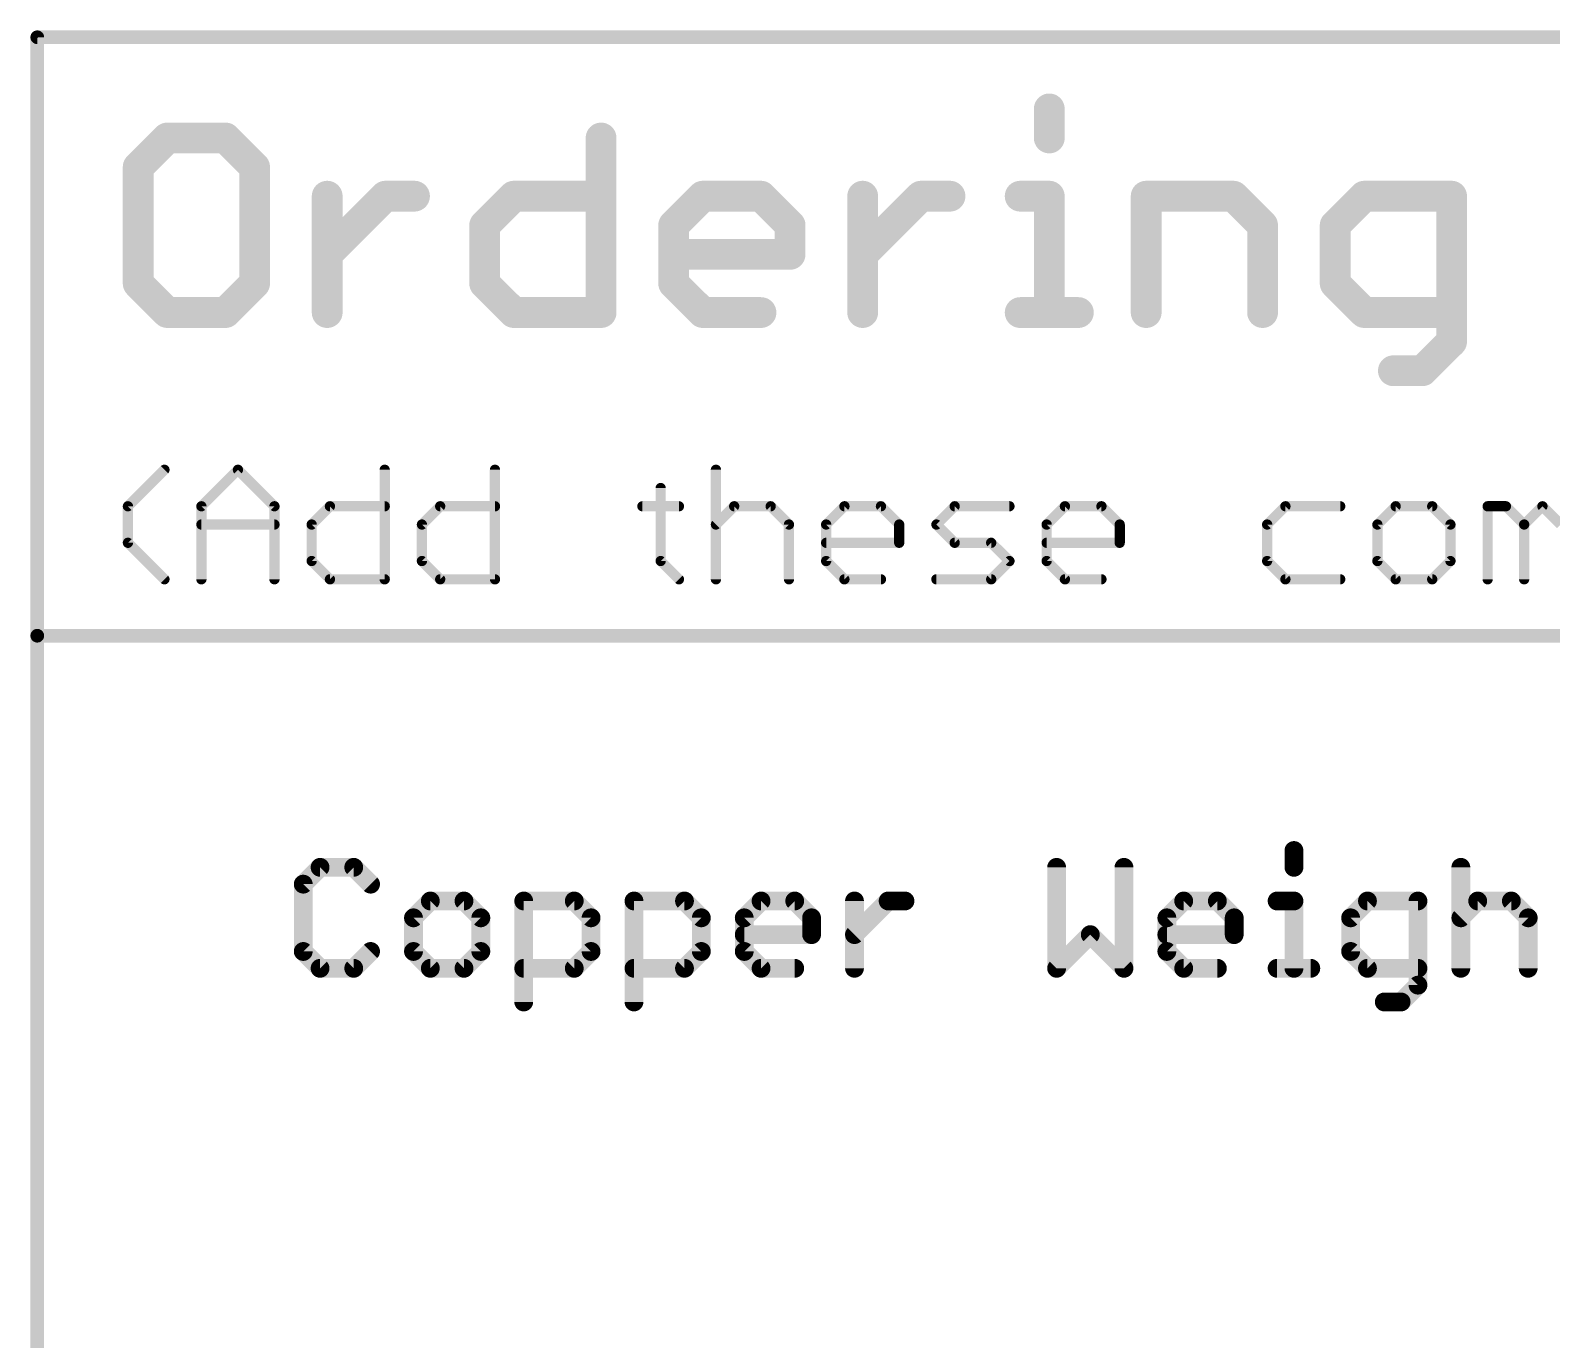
# Model space of a CAD drawing. Extents: x -8 to 102, y -79 to 54.
# Drawn here: x -1.37 to 21.22, y -47.29 to -27.84 of the extents above; entities that cross this region are included whole.
import ezdxf

# ---------------------------------------------------------------- set-up
doc = ezdxf.new("R2010")
doc.units = 0
doc.layers.add('23', color=53, linetype='CONTINUOUS')
doc.layers.add('51', color=53, linetype='CONTINUOUS')

msp = doc.modelspace()

# ---------------------------------------------------------------- linework, layer by layer
at = {"layer": '23'}
msp.add_point((-1.27, -27.94), dxfattribs=at)
at = {"layer": '51'}
for points, const_width in [([(-1.27, -27.94), (100.33, -27.94)], 0.2032), ([(-1.27, -36.83), (-1.27, -27.94)], 0.2032), ([(13.758, -29.0042), (13.758, -29.4364)], 0.4572), ([(0.6608, -29.4364), (0.2286, -29.8686)], 0.4572), ([(1.5251, -29.4364), (0.6608, -29.4364)], 0.4572), ([(1.9573, -29.8686), (1.5251, -29.4364)], 0.4572), ([(7.1026, -29.4364), (7.1026, -32.0294)], 0.4572), ([(0.2286, -29.8686), (0.2286, -31.5972)], 0.4572), ([(1.9573, -31.5972), (1.9573, -29.8686)], 0.4572), ([(3.0352, -32.0294), (3.0352, -30.3007)], 0.4572), ([(3.0352, -31.1651), (3.8995, -30.3007)], 0.4572), ([(3.8995, -30.3007), (4.3317, -30.3007)], 0.4572), ([(5.374, -30.7329), (5.8061, -30.3007)], 0.4572), ([(5.8061, -30.3007), (7.1026, -30.3007)], 0.4572), ([(8.1805, -30.7329), (8.6127, -30.3007)], 0.4572), ([(8.6127, -30.3007), (9.477, -30.3007)], 0.4572), ([(9.477, -30.3007), (9.9092, -30.7329)], 0.4572), ([(10.9871, -32.0294), (10.9871, -30.3007)], 0.4572), ([(10.9871, -31.1651), (11.8514, -30.3007)], 0.4572), ([(11.8514, -30.3007), (12.2836, -30.3007)], 0.4572), ([(13.3259, -30.3007), (13.758, -30.3007)], 0.4572), ([(13.758, -30.3007), (13.758, -32.0294)], 0.4572), ([(15.1969, -32.0294), (15.1969, -30.3007)], 0.4572), ([(15.1969, -30.3007), (16.4934, -30.3007)], 0.4572), ([(16.4934, -30.3007), (16.9256, -30.7329)], 0.4572), ([(18.4356, -30.3007), (18.0035, -30.7329)], 0.4572), ([(19.7321, -30.3007), (18.4356, -30.3007)], 0.4572), ([(19.7321, -32.4616), (19.7321, -30.3007)], 0.4572), ([(5.374, -31.5972), (5.374, -30.7329)], 0.4572), ([(8.1805, -31.5972), (8.1805, -30.7329)], 0.4572), ([(9.9092, -30.7329), (9.9092, -31.1651)], 0.4572), ([(16.9256, -30.7329), (16.9256, -32.0294)], 0.4572), ([(18.0035, -30.7329), (18.0035, -31.5972)], 0.4572), ([(9.9092, -31.1651), (8.1805, -31.1651)], 0.4572), ([(0.2286, -31.5972), (0.6608, -32.0294)], 0.4572), ([(1.5251, -32.0294), (1.9573, -31.5972)], 0.4572), ([(5.8061, -32.0294), (5.374, -31.5972)], 0.4572), ([(8.6127, -32.0294), (8.1805, -31.5972)], 0.4572), ([(18.0035, -31.5972), (18.4356, -32.0294)], 0.4572), ([(0.6608, -32.0294), (1.5251, -32.0294)], 0.4572), ([(7.1026, -32.0294), (5.8061, -32.0294)], 0.4572), ([(9.477, -32.0294), (8.6127, -32.0294)], 0.4572), ([(13.3259, -32.0294), (14.1902, -32.0294)], 0.4572), ([(18.4356, -32.0294), (19.7321, -32.0294)], 0.4572), ([(19.3, -32.8937), (19.7321, -32.4616)], 0.4572), ([(18.8678, -32.8937), (19.3, -32.8937)], 0.4572), ([(0.0762, -34.9071), (0.6185, -34.3648)], 0.1524), ([(1.1676, -34.9071), (1.71, -34.3648)], 0.1524), ([(1.71, -34.3648), (2.2523, -34.9071)], 0.1524), ([(3.8895, -34.3648), (3.8895, -35.9918)], 0.1524), ([(5.5266, -34.3648), (5.5266, -35.9918)], 0.1524), ([(8.8077, -34.3648), (8.8077, -35.9918)], 0.1524), ([(7.9874, -34.636), (7.9874, -35.7206)], 0.1524), ([(0.0762, -35.4495), (0.0762, -34.9071)], 0.1524), ([(1.1676, -35.9918), (1.1676, -34.9071)], 0.1524), ([(2.2523, -34.9071), (2.2523, -35.9918)], 0.1524), ([(2.8048, -35.1783), (3.076, -34.9071)], 0.1524), ([(3.076, -34.9071), (3.8895, -34.9071)], 0.1524), ([(4.442, -35.1783), (4.7131, -34.9071)], 0.1524), ([(4.7131, -34.9071), (5.5266, -34.9071)], 0.1524), ([(7.7163, -34.9071), (8.2586, -34.9071)], 0.1524), ([(8.8077, -35.1783), (9.0789, -34.9071)], 0.1524), ([(9.0789, -34.9071), (9.6212, -34.9071)], 0.1524), ([(9.6212, -34.9071), (9.8924, -35.1783)], 0.1524), ([(10.4449, -35.1783), (10.716, -34.9071)], 0.1524), ([(10.716, -34.9071), (11.2584, -34.9071)], 0.1524), ([(11.2584, -34.9071), (11.5295, -35.1783)], 0.1524), ([(12.082, -35.1783), (12.3532, -34.9071)], 0.1524), ([(12.3532, -34.9071), (13.1667, -34.9071)], 0.1524), ([(13.7192, -35.1783), (13.9903, -34.9071)], 0.1524), ([(13.9903, -34.9071), (14.5327, -34.9071)], 0.1524), ([(14.5327, -34.9071), (14.8038, -35.1783)], 0.1524), ([(17.2646, -34.9071), (16.9935, -35.1783)], 0.1524), ([(18.0781, -34.9071), (17.2646, -34.9071)], 0.1524), ([(18.9018, -34.9071), (18.6306, -35.1783)], 0.1524), ([(19.4441, -34.9071), (18.9018, -34.9071)], 0.1524), ([(19.7153, -35.1783), (19.4441, -34.9071)], 0.1524), ([(20.2678, -35.9918), (20.2678, -34.9071)], 0.1524), ([(20.2678, -34.9071), (20.539, -34.9071)], 0.1524), ([(20.539, -34.9071), (20.8101, -35.1783)], 0.1524), ([(20.8101, -35.1783), (21.0813, -34.9071)], 0.1524), ([(21.0813, -34.9071), (21.3525, -35.1783)], 0.1524), ([(1.1676, -35.1783), (2.2523, -35.1783)], 0.1524), ([(2.8048, -35.7206), (2.8048, -35.1783)], 0.1524), ([(4.442, -35.7206), (4.442, -35.1783)], 0.1524), ([(9.8924, -35.1783), (9.8924, -35.9918)], 0.1524), ([(10.4449, -35.7206), (10.4449, -35.1783)], 0.1524), ([(11.5295, -35.1783), (11.5295, -35.4495)], 0.1524), ([(12.3532, -35.4495), (12.082, -35.1783)], 0.1524), ([(13.7192, -35.7206), (13.7192, -35.1783)], 0.1524), ([(14.8038, -35.1783), (14.8038, -35.4495)], 0.1524), ([(16.9935, -35.1783), (16.9935, -35.7206)], 0.1524), ([(18.6306, -35.1783), (18.6306, -35.7206)], 0.1524), ([(19.7153, -35.7206), (19.7153, -35.1783)], 0.1524), ([(20.8101, -35.1783), (20.8101, -35.9918)], 0.1524), ([(0.6185, -35.9918), (0.0762, -35.4495)], 0.1524), ([(11.5295, -35.4495), (10.4449, -35.4495)], 0.1524), ([(12.8955, -35.4495), (12.3532, -35.4495)], 0.1524), ([(13.1667, -35.7206), (12.8955, -35.4495)], 0.1524), ([(14.8038, -35.4495), (13.7192, -35.4495)], 0.1524), ([(3.076, -35.9918), (2.8048, -35.7206)], 0.1524), ([(4.7131, -35.9918), (4.442, -35.7206)], 0.1524), ([(7.9874, -35.7206), (8.2586, -35.9918)], 0.1524), ([(10.716, -35.9918), (10.4449, -35.7206)], 0.1524), ([(12.8955, -35.9918), (13.1667, -35.7206)], 0.1524), ([(13.9903, -35.9918), (13.7192, -35.7206)], 0.1524), ([(16.9935, -35.7206), (17.2646, -35.9918)], 0.1524), ([(18.6306, -35.7206), (18.9018, -35.9918)], 0.1524), ([(19.4441, -35.9918), (19.7153, -35.7206)], 0.1524), ([(3.8895, -35.9918), (3.076, -35.9918)], 0.1524), ([(5.5266, -35.9918), (4.7131, -35.9918)], 0.1524), ([(11.2584, -35.9918), (10.716, -35.9918)], 0.1524), ([(12.082, -35.9918), (12.8955, -35.9918)], 0.1524), ([(14.5327, -35.9918), (13.9903, -35.9918)], 0.1524), ([(17.2646, -35.9918), (18.0781, -35.9918)], 0.1524), ([(18.9018, -35.9918), (19.4441, -35.9918)], 0.1524), ([(-1.27, -78.74), (-1.27, -36.83)], 0.2032), ([(-1.27, -36.83), (100.33, -36.83)], 0.2032), ([(17.3912, -40.0204), (17.3912, -40.2704)], 0.2794), ([(2.9297, -40.2704), (2.6797, -40.5204)], 0.2794), ([(3.4296, -40.2704), (2.9297, -40.2704)], 0.2794), ([(3.6796, -40.5204), (3.4296, -40.2704)], 0.2794), ([(13.8669, -40.2704), (13.8669, -41.7703)], 0.2794), ([(14.8669, -41.7703), (14.8669, -40.2704)], 0.2794), ([(19.8698, -40.2704), (19.8698, -41.7703)], 0.2794), ([(2.6797, -40.5204), (2.6797, -41.5203)], 0.2794), ([(4.5668, -40.7704), (4.3169, -41.0204)], 0.2794), ([(5.0668, -40.7704), (4.5668, -40.7704)], 0.2794), ([(5.3168, -41.0204), (5.0668, -40.7704)], 0.2794), ([(5.954, -42.2703), (5.954, -40.7704)], 0.2794), ([(5.954, -40.7704), (6.704, -40.7704)], 0.2794), ([(6.704, -40.7704), (6.9539, -41.0204)], 0.2794), ([(7.5912, -42.2703), (7.5912, -40.7704)], 0.2794), ([(7.5912, -40.7704), (8.3411, -40.7704)], 0.2794), ([(8.3411, -40.7704), (8.5911, -41.0204)], 0.2794), ([(9.2283, -41.0204), (9.4783, -40.7704)], 0.2794), ([(9.4783, -40.7704), (9.9783, -40.7704)], 0.2794), ([(9.9783, -40.7704), (10.2282, -41.0204)], 0.2794), ([(10.8655, -41.7703), (10.8655, -40.7704)], 0.2794), ([(10.8655, -41.2703), (11.3654, -40.7704)], 0.2794), ([(11.3654, -40.7704), (11.6154, -40.7704)], 0.2794), ([(15.5041, -41.0204), (15.7541, -40.7704)], 0.2794), ([(15.7541, -40.7704), (16.254, -40.7704)], 0.2794), ([(16.254, -40.7704), (16.504, -41.0204)], 0.2794), ([(17.1412, -40.7704), (17.3912, -40.7704)], 0.2794), ([(17.3912, -40.7704), (17.3912, -41.7703)], 0.2794), ([(18.4827, -40.7704), (18.2327, -41.0204)], 0.2794), ([(19.2326, -40.7704), (18.4827, -40.7704)], 0.2794), ([(19.2326, -42.0203), (19.2326, -40.7704)], 0.2794), ([(19.8698, -41.0204), (20.1198, -40.7704)], 0.2794), ([(20.1198, -40.7704), (20.6198, -40.7704)], 0.2794), ([(20.6198, -40.7704), (20.8698, -41.0204)], 0.2794), ([(4.3169, -41.0204), (4.3169, -41.5203)], 0.2794), ([(5.3168, -41.5203), (5.3168, -41.0204)], 0.2794), ([(6.9539, -41.0204), (6.9539, -41.5203)], 0.2794), ([(8.5911, -41.0204), (8.5911, -41.5203)], 0.2794), ([(9.2283, -41.5203), (9.2283, -41.0204)], 0.2794), ([(10.2282, -41.0204), (10.2282, -41.2703)], 0.2794), ([(15.5041, -41.5203), (15.5041, -41.0204)], 0.2794), ([(16.504, -41.0204), (16.504, -41.2703)], 0.2794), ([(18.2327, -41.0204), (18.2327, -41.5203)], 0.2794), ([(20.8698, -41.0204), (20.8698, -41.7703)], 0.2794), ([(10.2282, -41.2703), (9.2283, -41.2703)], 0.2794), ([(13.8669, -41.7703), (14.3669, -41.2703)], 0.2794), ([(14.3669, -41.2703), (14.8669, -41.7703)], 0.2794), ([(16.504, -41.2703), (15.5041, -41.2703)], 0.2794), ([(2.6797, -41.5203), (2.9297, -41.7703)], 0.2794), ([(3.4296, -41.7703), (3.6796, -41.5203)], 0.2794), ([(4.3169, -41.5203), (4.5668, -41.7703)], 0.2794), ([(5.0668, -41.7703), (5.3168, -41.5203)], 0.2794), ([(6.9539, -41.5203), (6.704, -41.7703)], 0.2794), ([(8.5911, -41.5203), (8.3411, -41.7703)], 0.2794), ([(9.4783, -41.7703), (9.2283, -41.5203)], 0.2794), ([(15.7541, -41.7703), (15.5041, -41.5203)], 0.2794), ([(18.2327, -41.5203), (18.4827, -41.7703)], 0.2794), ([(2.9297, -41.7703), (3.4296, -41.7703)], 0.2794), ([(4.5668, -41.7703), (5.0668, -41.7703)], 0.2794), ([(6.704, -41.7703), (5.954, -41.7703)], 0.2794), ([(8.3411, -41.7703), (7.5912, -41.7703)], 0.2794), ([(9.9783, -41.7703), (9.4783, -41.7703)], 0.2794), ([(16.254, -41.7703), (15.7541, -41.7703)], 0.2794), ([(17.1412, -41.7703), (17.6412, -41.7703)], 0.2794), ([(18.4827, -41.7703), (19.2326, -41.7703)], 0.2794), ([(18.9826, -42.2703), (19.2326, -42.0203)], 0.2794), ([(18.7326, -42.2703), (18.9826, -42.2703)], 0.2794)]:
    msp.add_lwpolyline(points, dxfattribs=dict(at, const_width=const_width))
for points, const_width in [([(-1.27, -27.8892, 1), (-1.27, -27.9908)], 0.1016), ([(-1.2192, -27.94, 1), (-1.3208, -27.94)], 0.1016), ([(13.8723, -29.0042, 1), (13.6437, -29.0042)], 0.2286), ([(0.6608, -29.3221, 1), (0.6608, -29.5507)], 0.2286), ([(0.7416, -29.5172, 1), (0.5799, -29.3556)], 0.2286), ([(1.6059, -29.3556, 1), (1.4443, -29.5172)], 0.2286), ([(1.5251, -29.5507, 1), (1.5251, -29.3221)], 0.2286), ([(7.2169, -29.4364, 1), (6.9883, -29.4364)], 0.2286), ([(13.6437, -29.4364, 1), (13.8723, -29.4364)], 0.2286), ([(0.3429, -29.8686, 1), (0.1143, -29.8686)], 0.2286), ([(0.1478, -29.7877, 1), (0.3094, -29.9494)], 0.2286), ([(2.0716, -29.8686, 1), (1.843, -29.8686)], 0.2286), ([(1.8765, -29.9494, 1), (2.0381, -29.7877)], 0.2286), ([(3.1495, -30.3007, 1), (2.9209, -30.3007)], 0.2286), ([(3.8995, -30.1864, 1), (3.8995, -30.415)], 0.2286), ([(3.9803, -30.3815, 1), (3.8187, -30.2199)], 0.2286), ([(4.3317, -30.415, 1), (4.3317, -30.1864)], 0.2286), ([(5.8061, -30.1864, 1), (5.8061, -30.415)], 0.2286), ([(5.8869, -30.3815, 1), (5.7253, -30.2199)], 0.2286), ([(7.1026, -30.415, 1), (7.1026, -30.1864)], 0.2286), ([(8.6127, -30.1864, 1), (8.6127, -30.415)], 0.2286), ([(8.6935, -30.3815, 1), (8.5319, -30.2199)], 0.2286), ([(9.5578, -30.2199, 1), (9.3962, -30.3815)], 0.2286), ([(9.477, -30.415, 1), (9.477, -30.1864)], 0.2286), ([(11.1014, -30.3007, 1), (10.8728, -30.3007)], 0.2286), ([(11.8514, -30.1864, 1), (11.8514, -30.415)], 0.2286), ([(11.9322, -30.3815, 1), (11.7706, -30.2199)], 0.2286), ([(12.2836, -30.415, 1), (12.2836, -30.1864)], 0.2286), ([(13.3259, -30.1864, 1), (13.3259, -30.415)], 0.2286), ([(13.8723, -30.3007, 1), (13.6437, -30.3007)], 0.2286), ([(13.758, -30.415, 1), (13.758, -30.1864)], 0.2286), ([(15.3112, -30.3007, 1), (15.0826, -30.3007)], 0.2286), ([(15.1969, -30.1864, 1), (15.1969, -30.415)], 0.2286), ([(16.5742, -30.2199, 1), (16.4126, -30.3815)], 0.2286), ([(16.4934, -30.415, 1), (16.4934, -30.1864)], 0.2286), ([(18.4356, -30.1864, 1), (18.4356, -30.415)], 0.2286), ([(18.5164, -30.3815, 1), (18.3548, -30.2199)], 0.2286), ([(19.8464, -30.3007, 1), (19.6178, -30.3007)], 0.2286), ([(19.7321, -30.415, 1), (19.7321, -30.1864)], 0.2286), ([(5.2931, -30.6521, 1), (5.4548, -30.8137)], 0.2286), ([(5.4883, -30.7329, 1), (5.2597, -30.7329)], 0.2286), ([(8.2948, -30.7329, 1), (8.0662, -30.7329)], 0.2286), ([(8.0997, -30.6521, 1), (8.2613, -30.8137)], 0.2286), ([(10.0235, -30.7329, 1), (9.7949, -30.7329)], 0.2286), ([(9.8284, -30.8137, 1), (9.99, -30.6521)], 0.2286), ([(17.0399, -30.7329, 1), (16.8113, -30.7329)], 0.2286), ([(16.8448, -30.8137, 1), (17.0064, -30.6521)], 0.2286), ([(17.9226, -30.6521, 1), (18.0843, -30.8137)], 0.2286), ([(18.1178, -30.7329, 1), (17.8892, -30.7329)], 0.2286), ([(8.1805, -31.0508, 1), (8.1805, -31.2794)], 0.2286), ([(9.9092, -31.2794, 1), (9.9092, -31.0508)], 0.2286), ([(2.9543, -31.0842, 1), (3.116, -31.2459)], 0.2286), ([(9.7949, -31.1651, 1), (10.0235, -31.1651)], 0.2286), ([(10.9062, -31.0842, 1), (11.0679, -31.2459)], 0.2286), ([(0.3094, -31.5164, 1), (0.1478, -31.6781)], 0.2286), ([(2.0381, -31.6781, 1), (1.8765, -31.5164)], 0.2286), ([(5.4548, -31.5164, 1), (5.2931, -31.6781)], 0.2286), ([(8.2613, -31.5164, 1), (8.0997, -31.6781)], 0.2286), ([(18.0843, -31.5164, 1), (17.9226, -31.6781)], 0.2286), ([(0.1143, -31.5972, 1), (0.3429, -31.5972)], 0.2286), ([(1.843, -31.5972, 1), (2.0716, -31.5972)], 0.2286), ([(5.2597, -31.5972, 1), (5.4883, -31.5972)], 0.2286), ([(8.0662, -31.5972, 1), (8.2948, -31.5972)], 0.2286), ([(17.8892, -31.5972, 1), (18.1178, -31.5972)], 0.2286), ([(0.6608, -31.9151, 1), (0.6608, -32.1437)], 0.2286), ([(0.5799, -32.1102, 1), (0.7416, -31.9486)], 0.2286), ([(1.4443, -31.9486, 1), (1.6059, -32.1102)], 0.2286), ([(1.5251, -32.1437, 1), (1.5251, -31.9151)], 0.2286), ([(5.8061, -31.9151, 1), (5.8061, -32.1437)], 0.2286), ([(5.7253, -32.1102, 1), (5.8869, -31.9486)], 0.2286), ([(7.1026, -32.1437, 1), (7.1026, -31.9151)], 0.2286), ([(8.6127, -31.9151, 1), (8.6127, -32.1437)], 0.2286), ([(8.5319, -32.1102, 1), (8.6935, -31.9486)], 0.2286), ([(9.477, -32.1437, 1), (9.477, -31.9151)], 0.2286), ([(13.3259, -31.9151, 1), (13.3259, -32.1437)], 0.2286), ([(14.1902, -32.1437, 1), (14.1902, -31.9151)], 0.2286), ([(18.4356, -31.9151, 1), (18.4356, -32.1437)], 0.2286), ([(18.3548, -32.1102, 1), (18.5164, -31.9486)], 0.2286), ([(19.7321, -32.1437, 1), (19.7321, -31.9151)], 0.2286), ([(2.9209, -32.0294, 1), (3.1495, -32.0294)], 0.2286), ([(6.9883, -32.0294, 1), (7.2169, -32.0294)], 0.2286), ([(10.8728, -32.0294, 1), (11.1014, -32.0294)], 0.2286), ([(13.6437, -32.0294, 1), (13.8723, -32.0294)], 0.2286), ([(15.0826, -32.0294, 1), (15.3112, -32.0294)], 0.2286), ([(16.8113, -32.0294, 1), (17.0399, -32.0294)], 0.2286), ([(19.813, -32.5424, 1), (19.6513, -32.3807)], 0.2286), ([(19.6178, -32.4616, 1), (19.8464, -32.4616)], 0.2286), ([(18.8678, -32.7794, 1), (18.8678, -33.008)], 0.2286), ([(19.2191, -32.8129, 1), (19.3808, -32.9746)], 0.2286), ([(19.3, -33.008, 1), (19.3, -32.7794)], 0.2286), ([(0.6455, -34.3918, 1), (0.5916, -34.3379)], 0.0762), ([(1.7369, -34.3379, 1), (1.683, -34.3918)], 0.0762), ([(1.7369, -34.3918, 1), (1.683, -34.3379)], 0.0762), ([(3.9276, -34.3648, 1), (3.8514, -34.3648)], 0.0762), ([(5.5647, -34.3648, 1), (5.4885, -34.3648)], 0.0762), ([(8.8458, -34.3648, 1), (8.7696, -34.3648)], 0.0762), ([(8.0255, -34.636, 1), (7.9493, -34.636)], 0.0762), ([(0.1143, -34.9071, 1), (0.0381, -34.9071)], 0.0762), ([(0.0493, -34.8802, 1), (0.1031, -34.9341)], 0.0762), ([(1.2057, -34.9071, 1), (1.1295, -34.9071)], 0.0762), ([(1.1407, -34.8802, 1), (1.1946, -34.9341)], 0.0762), ([(2.2904, -34.9071, 1), (2.2142, -34.9071)], 0.0762), ([(2.2254, -34.9341, 1), (2.2792, -34.8802)], 0.0762), ([(3.076, -34.869, 1), (3.076, -34.9452)], 0.0762), ([(3.1029, -34.9341, 1), (3.049, -34.8802)], 0.0762), ([(3.8895, -34.9452, 1), (3.8895, -34.869)], 0.0762), ([(4.7131, -34.869, 1), (4.7131, -34.9452)], 0.0762), ([(4.7401, -34.9341, 1), (4.6862, -34.8802)], 0.0762), ([(5.5266, -34.9452, 1), (5.5266, -34.869)], 0.0762), ([(7.7163, -34.869, 1), (7.7163, -34.9452)], 0.0762), ([(8.2586, -34.9452, 1), (8.2586, -34.869)], 0.0762), ([(9.0789, -34.869, 1), (9.0789, -34.9452)], 0.0762), ([(9.1058, -34.9341, 1), (9.0519, -34.8802)], 0.0762), ([(9.6481, -34.8802, 1), (9.5943, -34.9341)], 0.0762), ([(9.6212, -34.9452, 1), (9.6212, -34.869)], 0.0762), ([(10.716, -34.869, 1), (10.716, -34.9452)], 0.0762), ([(10.743, -34.9341, 1), (10.6891, -34.8802)], 0.0762), ([(11.2853, -34.8802, 1), (11.2314, -34.9341)], 0.0762), ([(11.2584, -34.9452, 1), (11.2584, -34.869)], 0.0762), ([(12.3532, -34.869, 1), (12.3532, -34.9452)], 0.0762), ([(12.3801, -34.9341, 1), (12.3262, -34.8802)], 0.0762), ([(13.1667, -34.9452, 1), (13.1667, -34.869)], 0.0762), ([(13.9903, -34.869, 1), (13.9903, -34.9452)], 0.0762), ([(14.0173, -34.9341, 1), (13.9634, -34.8802)], 0.0762), ([(14.5596, -34.8802, 1), (14.5057, -34.9341)], 0.0762), ([(14.5327, -34.9452, 1), (14.5327, -34.869)], 0.0762), ([(17.2646, -34.869, 1), (17.2646, -34.9452)], 0.0762), ([(17.2916, -34.9341, 1), (17.2377, -34.8802)], 0.0762), ([(18.0781, -34.9452, 1), (18.0781, -34.869)], 0.0762), ([(18.9018, -34.869, 1), (18.9018, -34.9452)], 0.0762), ([(18.9287, -34.9341, 1), (18.8749, -34.8802)], 0.0762), ([(19.4711, -34.8802, 1), (19.4172, -34.9341)], 0.0762), ([(19.4441, -34.9452, 1), (19.4441, -34.869)], 0.0762), ([(20.3059, -34.9071, 1), (20.2297, -34.9071)], 0.0762), ([(20.2678, -34.869, 1), (20.2678, -34.9452)], 0.0762), ([(20.5659, -34.8802, 1), (20.512, -34.9341)], 0.0762), ([(20.539, -34.9452, 1), (20.539, -34.869)], 0.0762), ([(21.1082, -34.8802, 1), (21.0543, -34.9341)], 0.0762), ([(21.1082, -34.9341, 1), (21.0543, -34.8802)], 0.0762), ([(1.1676, -35.1402, 1), (1.1676, -35.2164)], 0.0762), ([(2.2523, -35.2164, 1), (2.2523, -35.1402)], 0.0762), ([(2.8429, -35.1783, 1), (2.7667, -35.1783)], 0.0762), ([(2.7779, -35.1514, 1), (2.8317, -35.2052)], 0.0762), ([(4.4801, -35.1783, 1), (4.4039, -35.1783)], 0.0762), ([(4.415, -35.1514, 1), (4.4689, -35.2052)], 0.0762), ([(8.7808, -35.1514, 1), (8.8346, -35.2052)], 0.0762), ([(9.9305, -35.1783, 1), (9.8543, -35.1783)], 0.0762), ([(9.8654, -35.2052, 1), (9.9193, -35.1514)], 0.0762), ([(10.483, -35.1783, 1), (10.4068, -35.1783)], 0.0762), ([(10.4179, -35.1514, 1), (10.4718, -35.2052)], 0.0762), ([(11.5676, -35.1783, 1), (11.4914, -35.1783)], 0.0762), ([(11.5026, -35.2052, 1), (11.5565, -35.1514)], 0.0762), ([(12.109, -35.1514, 1), (12.0551, -35.2052)], 0.0762), ([(12.0551, -35.1514, 1), (12.109, -35.2052)], 0.0762), ([(13.7573, -35.1783, 1), (13.6811, -35.1783)], 0.0762), ([(13.6922, -35.1514, 1), (13.7461, -35.2052)], 0.0762), ([(14.8419, -35.1783, 1), (14.7657, -35.1783)], 0.0762), ([(14.7769, -35.2052, 1), (14.8308, -35.1514)], 0.0762), ([(17.0316, -35.1783, 1), (16.9554, -35.1783)], 0.0762), ([(16.9665, -35.1514, 1), (17.0204, -35.2052)], 0.0762), ([(18.6687, -35.1783, 1), (18.5925, -35.1783)], 0.0762), ([(18.6037, -35.1514, 1), (18.6576, -35.2052)], 0.0762), ([(19.7534, -35.1783, 1), (19.6772, -35.1783)], 0.0762), ([(19.6884, -35.2052, 1), (19.7422, -35.1514)], 0.0762), ([(20.8482, -35.1783, 1), (20.772, -35.1783)], 0.0762), ([(20.7832, -35.1514, 1), (20.8371, -35.2052)], 0.0762), ([(20.7832, -35.2052, 1), (20.8371, -35.1514)], 0.0762), ([(0.1031, -35.4225, 1), (0.0493, -35.4764)], 0.0762), ([(0.0381, -35.4495, 1), (0.1143, -35.4495)], 0.0762), ([(10.4449, -35.4114, 1), (10.4449, -35.4876)], 0.0762), ([(11.4914, -35.4495, 1), (11.5676, -35.4495)], 0.0762), ([(11.5295, -35.4876, 1), (11.5295, -35.4114)], 0.0762), ([(12.3532, -35.4114, 1), (12.3532, -35.4876)], 0.0762), ([(12.3262, -35.4764, 1), (12.3801, -35.4225)], 0.0762), ([(12.9224, -35.4225, 1), (12.8686, -35.4764)], 0.0762), ([(12.8955, -35.4876, 1), (12.8955, -35.4114)], 0.0762), ([(13.7192, -35.4114, 1), (13.7192, -35.4876)], 0.0762), ([(14.7657, -35.4495, 1), (14.8419, -35.4495)], 0.0762), ([(14.8038, -35.4876, 1), (14.8038, -35.4114)], 0.0762), ([(2.8317, -35.6937, 1), (2.7779, -35.7476)], 0.0762), ([(2.7667, -35.7206, 1), (2.8429, -35.7206)], 0.0762), ([(4.4689, -35.6937, 1), (4.415, -35.7476)], 0.0762), ([(4.4039, -35.7206, 1), (4.4801, -35.7206)], 0.0762), ([(8.0144, -35.6937, 1), (7.9605, -35.7476)], 0.0762), ([(7.9493, -35.7206, 1), (8.0255, -35.7206)], 0.0762), ([(10.4718, -35.6937, 1), (10.4179, -35.7476)], 0.0762), ([(10.4068, -35.7206, 1), (10.483, -35.7206)], 0.0762), ([(13.1936, -35.7476, 1), (13.1397, -35.6937)], 0.0762), ([(13.1397, -35.7476, 1), (13.1936, -35.6937)], 0.0762), ([(13.7461, -35.6937, 1), (13.6922, -35.7476)], 0.0762), ([(13.6811, -35.7206, 1), (13.7573, -35.7206)], 0.0762), ([(17.0204, -35.6937, 1), (16.9665, -35.7476)], 0.0762), ([(16.9554, -35.7206, 1), (17.0316, -35.7206)], 0.0762), ([(18.6576, -35.6937, 1), (18.6037, -35.7476)], 0.0762), ([(18.5925, -35.7206, 1), (18.6687, -35.7206)], 0.0762), ([(19.6772, -35.7206, 1), (19.7534, -35.7206)], 0.0762), ([(19.7422, -35.7476, 1), (19.6884, -35.6937)], 0.0762), ([(3.076, -35.9537, 1), (3.076, -36.0299)], 0.0762), ([(3.8895, -36.0299, 1), (3.8895, -35.9537)], 0.0762), ([(4.7131, -35.9537, 1), (4.7131, -36.0299)], 0.0762), ([(5.5266, -36.0299, 1), (5.5266, -35.9537)], 0.0762), ([(10.716, -35.9537, 1), (10.716, -36.0299)], 0.0762), ([(11.2584, -36.0299, 1), (11.2584, -35.9537)], 0.0762), ([(12.082, -35.9537, 1), (12.082, -36.0299)], 0.0762), ([(12.8955, -36.0299, 1), (12.8955, -35.9537)], 0.0762), ([(13.9903, -35.9537, 1), (13.9903, -36.0299)], 0.0762), ([(14.5327, -36.0299, 1), (14.5327, -35.9537)], 0.0762), ([(17.2646, -35.9537, 1), (17.2646, -36.0299)], 0.0762), ([(18.0781, -36.0299, 1), (18.0781, -35.9537)], 0.0762), ([(18.9018, -35.9537, 1), (18.9018, -36.0299)], 0.0762), ([(19.4441, -36.0299, 1), (19.4441, -35.9537)], 0.0762), ([(0.5916, -36.0187, 1), (0.6455, -35.9649)], 0.0762), ([(1.1295, -35.9918, 1), (1.2057, -35.9918)], 0.0762), ([(2.2142, -35.9918, 1), (2.2904, -35.9918)], 0.0762), ([(3.049, -36.0187, 1), (3.1029, -35.9649)], 0.0762), ([(3.8514, -35.9918, 1), (3.9276, -35.9918)], 0.0762), ([(4.6862, -36.0187, 1), (4.7401, -35.9649)], 0.0762), ([(5.4885, -35.9918, 1), (5.5647, -35.9918)], 0.0762), ([(8.2317, -36.0187, 1), (8.2855, -35.9649)], 0.0762), ([(8.7696, -35.9918, 1), (8.8458, -35.9918)], 0.0762), ([(9.8543, -35.9918, 1), (9.9305, -35.9918)], 0.0762), ([(10.6891, -36.0187, 1), (10.743, -35.9649)], 0.0762), ([(12.8686, -35.9649, 1), (12.9224, -36.0187)], 0.0762), ([(13.9634, -36.0187, 1), (14.0173, -35.9649)], 0.0762), ([(17.2377, -36.0187, 1), (17.2916, -35.9649)], 0.0762), ([(18.8749, -36.0187, 1), (18.9287, -35.9649)], 0.0762), ([(19.4172, -35.9649, 1), (19.4711, -36.0187)], 0.0762), ([(20.2297, -35.9918, 1), (20.3059, -35.9918)], 0.0762), ([(20.772, -35.9918, 1), (20.8482, -35.9918)], 0.0762), ([(-1.2192, -36.83, 1), (-1.3208, -36.83)], 0.1016), ([(-1.27, -36.7792, 1), (-1.27, -36.8808)], 0.1016), ([(-1.3208, -36.83, 1), (-1.2192, -36.83)], 0.1016), ([(17.4611, -40.0204, 1), (17.3214, -40.0204)], 0.1397), ([(2.9297, -40.2006, 1), (2.9297, -40.3403)], 0.1397), ([(2.9791, -40.3198, 1), (2.8803, -40.221)], 0.1397), ([(3.479, -40.221, 1), (3.3802, -40.3198)], 0.1397), ([(3.4296, -40.3403, 1), (3.4296, -40.2006)], 0.1397), ([(13.9368, -40.2704, 1), (13.7971, -40.2704)], 0.1397), ([(14.9367, -40.2704, 1), (14.797, -40.2704)], 0.1397), ([(17.3214, -40.2704, 1), (17.4611, -40.2704)], 0.1397), ([(19.9397, -40.2704, 1), (19.8, -40.2704)], 0.1397), ([(2.7496, -40.5204, 1), (2.6098, -40.5204)], 0.1397), ([(2.6303, -40.471, 1), (2.7291, -40.5698)], 0.1397), ([(3.6302, -40.5698, 1), (3.729, -40.471)], 0.1397), ([(4.5668, -40.7005, 1), (4.5668, -40.8402)], 0.1397), ([(4.6162, -40.8198, 1), (4.5174, -40.721)], 0.1397), ([(5.1162, -40.721, 1), (5.0174, -40.8198)], 0.1397), ([(5.0668, -40.8402, 1), (5.0668, -40.7005)], 0.1397), ([(5.954, -40.7005, 1), (5.954, -40.8402)], 0.1397), ([(6.0239, -40.7704, 1), (5.8842, -40.7704)], 0.1397), ([(6.7533, -40.721, 1), (6.6546, -40.8198)], 0.1397), ([(6.704, -40.8402, 1), (6.704, -40.7005)], 0.1397), ([(7.5912, -40.7005, 1), (7.5912, -40.8402)], 0.1397), ([(7.661, -40.7704, 1), (7.5213, -40.7704)], 0.1397), ([(8.3905, -40.721, 1), (8.2917, -40.8198)], 0.1397), ([(8.3411, -40.8402, 1), (8.3411, -40.7005)], 0.1397), ([(9.4783, -40.7005, 1), (9.4783, -40.8402)], 0.1397), ([(9.5277, -40.8198, 1), (9.4289, -40.721)], 0.1397), ([(10.0277, -40.721, 1), (9.9289, -40.8198)], 0.1397), ([(9.9783, -40.8402, 1), (9.9783, -40.7005)], 0.1397), ([(10.9353, -40.7704, 1), (10.7956, -40.7704)], 0.1397), ([(11.3654, -40.7005, 1), (11.3654, -40.8402)], 0.1397), ([(11.4148, -40.8198, 1), (11.316, -40.721)], 0.1397), ([(11.6154, -40.8402, 1), (11.6154, -40.7005)], 0.1397), ([(15.7541, -40.7005, 1), (15.7541, -40.8402)], 0.1397), ([(15.8035, -40.8198, 1), (15.7047, -40.721)], 0.1397), ([(16.3034, -40.721, 1), (16.2046, -40.8198)], 0.1397), ([(16.254, -40.8402, 1), (16.254, -40.7005)], 0.1397), ([(17.1412, -40.7005, 1), (17.1412, -40.8402)], 0.1397), ([(17.4611, -40.7704, 1), (17.3214, -40.7704)], 0.1397), ([(17.3912, -40.8402, 1), (17.3912, -40.7005)], 0.1397), ([(18.4827, -40.7005, 1), (18.4827, -40.8402)], 0.1397), ([(18.5321, -40.8198, 1), (18.4333, -40.721)], 0.1397), ([(19.3025, -40.7704, 1), (19.1628, -40.7704)], 0.1397), ([(19.2326, -40.8402, 1), (19.2326, -40.7005)], 0.1397), ([(20.1198, -40.7005, 1), (20.1198, -40.8402)], 0.1397), ([(20.1692, -40.8198, 1), (20.0704, -40.721)], 0.1397), ([(20.6692, -40.721, 1), (20.5704, -40.8198)], 0.1397), ([(20.6198, -40.8402, 1), (20.6198, -40.7005)], 0.1397), ([(4.3867, -41.0204, 1), (4.247, -41.0204)], 0.1397), ([(5.3866, -41.0204, 1), (5.2469, -41.0204)], 0.1397), ([(7.0238, -41.0204, 1), (6.8841, -41.0204)], 0.1397), ([(8.6609, -41.0204, 1), (8.5212, -41.0204)], 0.1397), ([(9.2982, -41.0204, 1), (9.1585, -41.0204)], 0.1397), ([(10.2981, -41.0204, 1), (10.1584, -41.0204)], 0.1397), ([(15.5739, -41.0204, 1), (15.4342, -41.0204)], 0.1397), ([(16.5739, -41.0204, 1), (16.4342, -41.0204)], 0.1397), ([(18.3025, -41.0204, 1), (18.1628, -41.0204)], 0.1397), ([(20.9396, -41.0204, 1), (20.7999, -41.0204)], 0.1397), ([(4.2675, -40.971, 1), (4.3662, -41.0698)], 0.1397), ([(5.2674, -41.0698, 1), (5.3662, -40.971)], 0.1397), ([(6.9045, -41.0698, 1), (7.0033, -40.971)], 0.1397), ([(8.5417, -41.0698, 1), (8.6405, -40.971)], 0.1397), ([(9.1789, -40.971, 1), (9.2777, -41.0698)], 0.1397), ([(10.1789, -41.0698, 1), (10.2776, -40.971)], 0.1397), ([(15.4547, -40.971, 1), (15.5535, -41.0698)], 0.1397), ([(16.4546, -41.0698, 1), (16.5534, -40.971)], 0.1397), ([(18.1833, -40.971, 1), (18.2821, -41.0698)], 0.1397), ([(19.8204, -40.971, 1), (19.9192, -41.0698)], 0.1397), ([(20.8204, -41.0698, 1), (20.9192, -40.971)], 0.1397), ([(9.2283, -41.2005, 1), (9.2283, -41.3402)], 0.1397), ([(10.1584, -41.2703, 1), (10.2981, -41.2703)], 0.1397), ([(10.2282, -41.3402, 1), (10.2282, -41.2005)], 0.1397), ([(10.8161, -41.2209, 1), (10.9149, -41.3197)], 0.1397), ([(14.4163, -41.2209, 1), (14.3175, -41.3197)], 0.1397), ([(14.4163, -41.3197, 1), (14.3175, -41.2209)], 0.1397), ([(15.5041, -41.2005, 1), (15.5041, -41.3402)], 0.1397), ([(16.4342, -41.2703, 1), (16.5739, -41.2703)], 0.1397), ([(16.504, -41.3402, 1), (16.504, -41.2005)], 0.1397), ([(2.6098, -41.5203, 1), (2.7496, -41.5203)], 0.1397), ([(2.7291, -41.4709, 1), (2.6303, -41.5697)], 0.1397), ([(3.729, -41.5697, 1), (3.6302, -41.4709)], 0.1397), ([(4.3662, -41.4709, 1), (4.2675, -41.5697)], 0.1397), ([(4.247, -41.5203, 1), (4.3867, -41.5203)], 0.1397), ([(5.2469, -41.5203, 1), (5.3866, -41.5203)], 0.1397), ([(5.3662, -41.5697, 1), (5.2674, -41.4709)], 0.1397), ([(6.8841, -41.5203, 1), (7.0238, -41.5203)], 0.1397), ([(7.0033, -41.5697, 1), (6.9045, -41.4709)], 0.1397), ([(8.5212, -41.5203, 1), (8.6609, -41.5203)], 0.1397), ([(8.6405, -41.5697, 1), (8.5417, -41.4709)], 0.1397), ([(9.2777, -41.4709, 1), (9.1789, -41.5697)], 0.1397), ([(9.1585, -41.5203, 1), (9.2982, -41.5203)], 0.1397), ([(15.4342, -41.5203, 1), (15.5739, -41.5203)], 0.1397), ([(15.5535, -41.4709, 1), (15.4547, -41.5697)], 0.1397), ([(18.2821, -41.4709, 1), (18.1833, -41.5697)], 0.1397), ([(18.1628, -41.5203, 1), (18.3025, -41.5203)], 0.1397), ([(2.9297, -41.7004, 1), (2.9297, -41.8402)], 0.1397), ([(2.8803, -41.8197, 1), (2.9791, -41.7209)], 0.1397), ([(3.3802, -41.7209, 1), (3.479, -41.8197)], 0.1397), ([(3.4296, -41.8402, 1), (3.4296, -41.7004)], 0.1397), ([(4.5668, -41.7004, 1), (4.5668, -41.8402)], 0.1397), ([(4.5174, -41.8197, 1), (4.6162, -41.7209)], 0.1397), ([(5.0174, -41.7209, 1), (5.1162, -41.8197)], 0.1397), ([(5.0668, -41.8402, 1), (5.0668, -41.7004)], 0.1397), ([(5.954, -41.7004, 1), (5.954, -41.8402)], 0.1397), ([(6.6546, -41.7209, 1), (6.7533, -41.8197)], 0.1397), ([(6.704, -41.8402, 1), (6.704, -41.7004)], 0.1397), ([(7.5912, -41.7004, 1), (7.5912, -41.8402)], 0.1397), ([(8.2917, -41.7209, 1), (8.3905, -41.8197)], 0.1397), ([(8.3411, -41.8402, 1), (8.3411, -41.7004)], 0.1397), ([(9.4783, -41.7004, 1), (9.4783, -41.8402)], 0.1397), ([(9.4289, -41.8197, 1), (9.5277, -41.7209)], 0.1397), ([(9.9783, -41.8402, 1), (9.9783, -41.7004)], 0.1397), ([(10.7956, -41.7703, 1), (10.9353, -41.7703)], 0.1397), ([(13.8175, -41.7209, 1), (13.9163, -41.8197)], 0.1397), ([(13.7971, -41.7703, 1), (13.9368, -41.7703)], 0.1397), ([(14.797, -41.7703, 1), (14.9367, -41.7703)], 0.1397), ([(14.8175, -41.8197, 1), (14.9162, -41.7209)], 0.1397), ([(15.7541, -41.7004, 1), (15.7541, -41.8402)], 0.1397), ([(15.7047, -41.8197, 1), (15.8035, -41.7209)], 0.1397), ([(16.254, -41.8402, 1), (16.254, -41.7004)], 0.1397), ([(17.1412, -41.7004, 1), (17.1412, -41.8402)], 0.1397), ([(17.3214, -41.7703, 1), (17.4611, -41.7703)], 0.1397), ([(17.6412, -41.8402, 1), (17.6412, -41.7004)], 0.1397), ([(18.4827, -41.7004, 1), (18.4827, -41.8402)], 0.1397), ([(18.4333, -41.8197, 1), (18.5321, -41.7209)], 0.1397), ([(19.2326, -41.8402, 1), (19.2326, -41.7004)], 0.1397), ([(19.8, -41.7703, 1), (19.9397, -41.7703)], 0.1397), ([(20.7999, -41.7703, 1), (20.9396, -41.7703)], 0.1397), ([(19.1628, -42.0203, 1), (19.3025, -42.0203)], 0.1397), ([(19.282, -42.0697, 1), (19.1832, -41.9709)], 0.1397), ([(5.8842, -42.2703, 1), (6.0239, -42.2703)], 0.1397), ([(7.5213, -42.2703, 1), (7.661, -42.2703)], 0.1397), ([(18.7326, -42.2004, 1), (18.7326, -42.3401)], 0.1397), ([(18.9332, -42.2209, 1), (19.032, -42.3197)], 0.1397), ([(18.9826, -42.3401, 1), (18.9826, -42.2004)], 0.1397)]:
    msp.add_lwpolyline(points, format="xyb", dxfattribs=dict(at, const_width=const_width))

doc.saveas('drawing.dxf')
